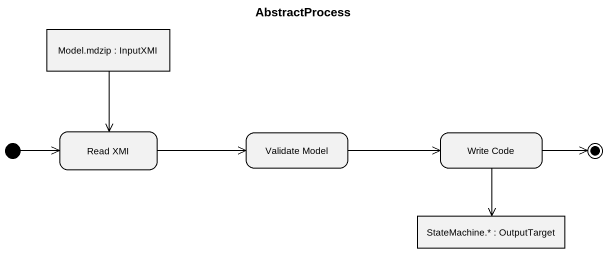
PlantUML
@startuml
title AbstractProcess
hide empty description
state "Model.mdzip : InputXMI" as Model_mdzip <<object>>
state "Read XMI" as Read_XMI
state "Validate Model" as Validate_Model
state "Write Code" as Write_Code
state "StateMachine.* : OutputTarget" as StateMachine <<object>>
[*] -right-> Read_XMI
Model_mdzip --> Read_XMI
Read_XMI -right-> Validate_Model
Validate_Model -right-> Write_Code
Write_Code --> StateMachine
Write_Code -right-> [*]
@enduml
